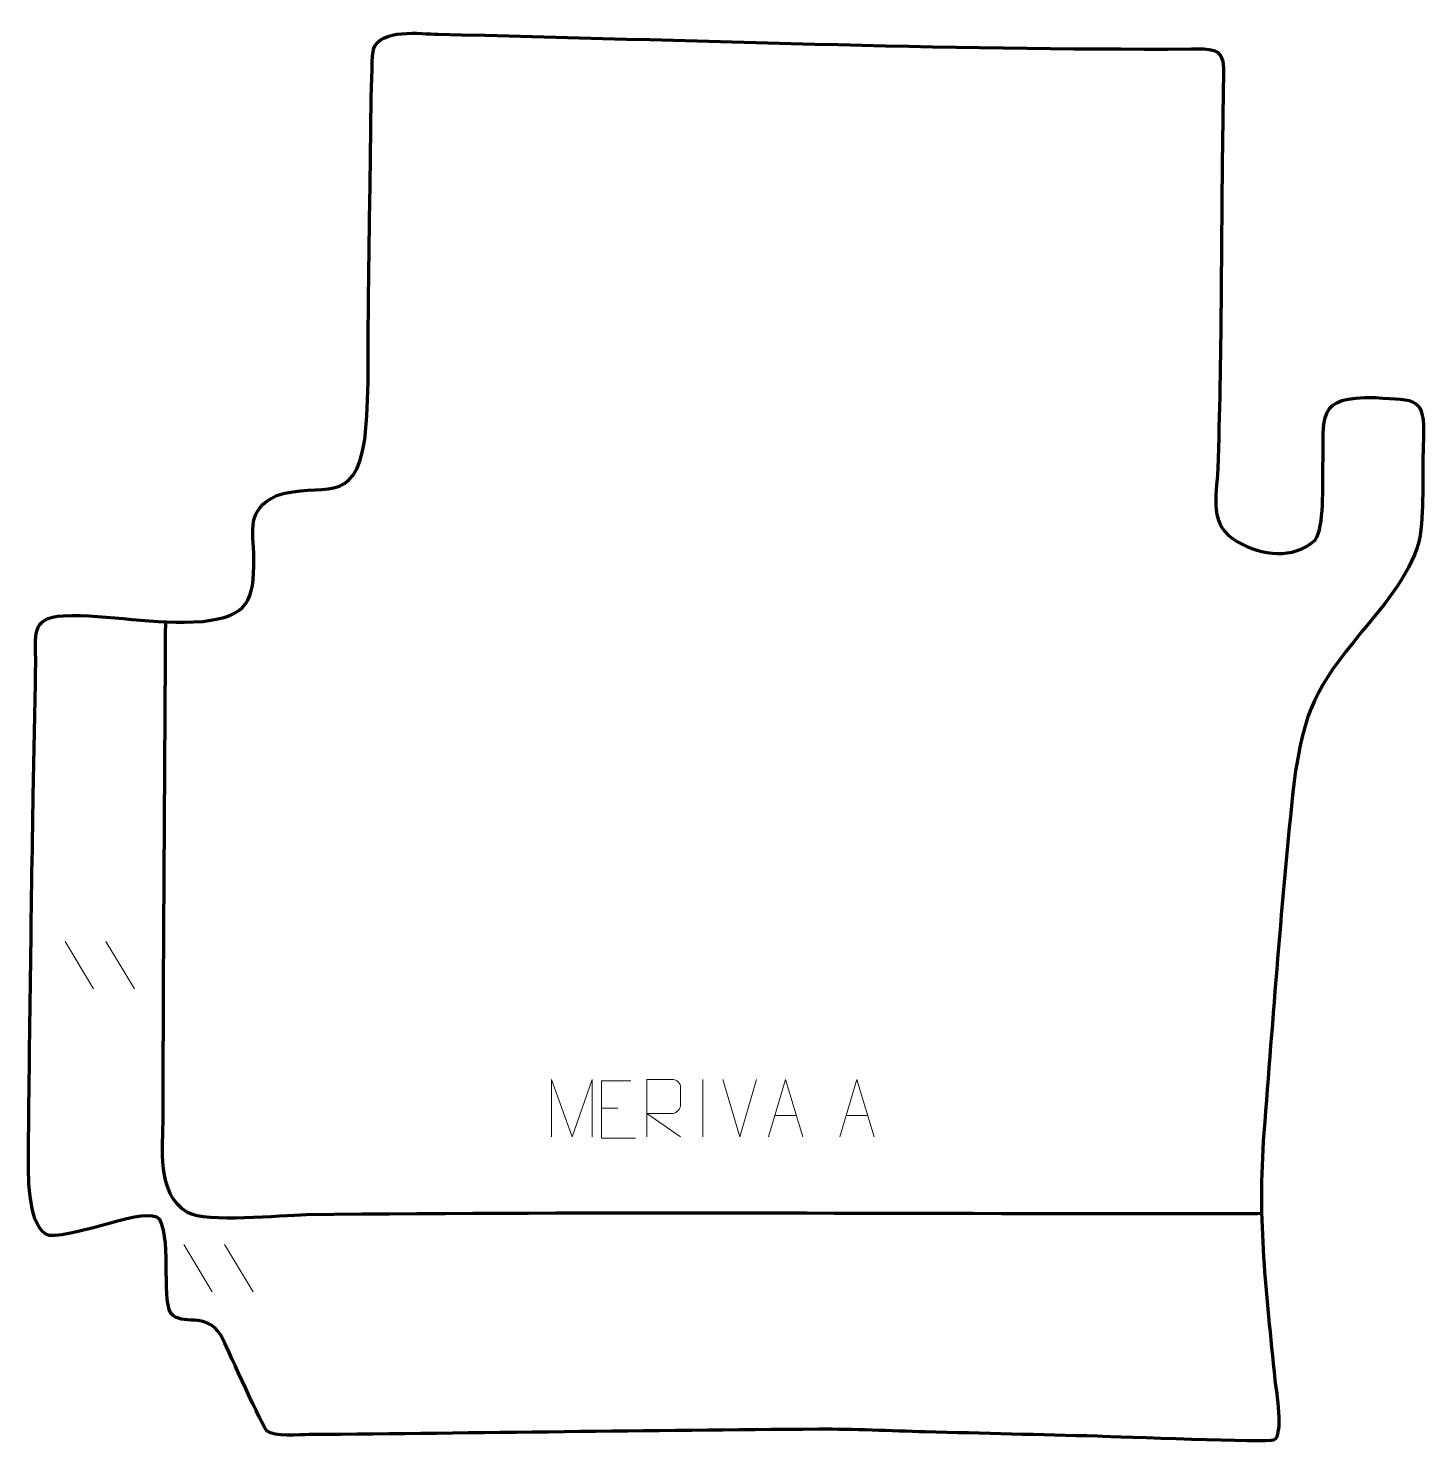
# Model space of a CAD drawing. Header units: millimetres. Extents: x 937 to 1544, y 174 to 789.
import ezdxf

# ---------------------------------------------------------------- set-up
doc = ezdxf.new("R2010")
doc.units = ezdxf.units.MM
doc.header["$MEASUREMENT"] = 0
doc.layers.add('layer 2', color=7, linetype='Continuous')
doc.layers.add('layer 3', color=7, linetype='Continuous')

msp = doc.modelspace()

# ---------------------------------------------------------------- linework, layer by layer
at = {"layer": 'layer 2', "color": 140, "lineweight": 158}
msp.add_open_spline([(1473.2678, 273.2557), (1463.7565, 273.2424), (1454.2452, 273.229), (1444.7339, 273.2157), (1444.7339, 273.2157), (1315.7802, 273.0346), (1186.5212, 274.1404), (1057.6351, 272.7294), (1057.6351, 272.7294), (1046.4178, 272.5104), (1014.4679, 268.9973), (1005.9765, 273.8036), (1005.9765, 273.8036), (992.1728, 282.5406), (995.4737, 301.6439), (995.4799, 315.6079), (995.4799, 315.6079), (995.5085, 379.0591), (996.0896, 442.5303), (996.4286, 505.9841), (996.4286, 505.9841), (996.4635, 512.4968), (996.4983, 519.0095), (996.5331, 525.5222), (996.5331, 525.5222), (996.5331, 525.5222), (996.5572, 530.031), (996.5572, 530.031)], degree=3, knots=[0, 0, 0, 0, 0.125, 0.125, 0.125, 0.125, 0.25, 0.25, 0.25, 0.25, 0.375, 0.375, 0.375, 0.375, 0.5, 0.5, 0.5, 0.5, 0.625, 0.625, 0.625, 0.625, 0.75, 0.75, 0.75, 0.75, 1, 1, 1, 1], dxfattribs=at)
at = {"layer": 'layer 3', "color": 242, "lineweight": 158}
msp.add_open_spline([(1401.8754, 176.4685), (1410.8248, 176.2186), (1476.2017, 173.6649), (1478.4583, 174.7471), (1478.4583, 174.7471), (1482.9487, 176.9005), (1479.5288, 195.993), (1479.0466, 200.9579), (1479.0466, 200.9579), (1475.1993, 239.4302), (1471.2482, 269.2685), (1474.2431, 308.4306), (1474.2431, 308.4306), (1478.1635, 358.8408), (1481.8934, 409.7112), (1487.2192, 459.9728), (1487.2192, 459.9728), (1491.5876, 492.4533), (1496.8587, 501.9762), (1516.9019, 526.3458), (1516.9019, 526.3458), (1526.4148, 537.9121), (1539.6736, 553.1794), (1542.1731, 568.1156), (1542.1731, 568.1156), (1543.9902, 581.2662), (1543.0707, 596.3196), (1543.609, 609.8778), (1543.609, 609.8778), (1544.187, 628.5365), (1540.7712, 627.0057), (1522.7664, 628.0583), (1522.7664, 628.0583), (1496.421, 628.6351), (1500.5936, 620.422), (1499.8826, 597.9297), (1499.8826, 597.9297), (1499.7219, 590.4582), (1500.6335, 571.8458), (1496.5295, 566.1346), (1496.5295, 566.1346), (1486.7932, 557.4592), (1473.3916, 559.512), (1462.7859, 565.3943), (1462.7859, 565.3943), (1449.9342, 572.5223), (1453.7104, 584.6723), (1454.165, 597.1922), (1454.165, 597.1922), (1455.8298, 644.9652), (1455.6025, 693.4434), (1456.2509, 741.3238), (1456.2509, 741.3238), (1456.3866, 751.3425), (1456.5502, 761.3679), (1456.6579, 771.3859), (1456.6579, 771.3859), (1456.757, 780.6016), (1450.0482, 779.7126), (1442.7342, 779.6782), (1442.7342, 779.6782), (1333.5397, 779.1932), (1224.2121, 783.6696), (1115.0376, 786.0711), (1115.0376, 786.0711), (1107.6166, 786.2344), (1089.7188, 788.6544), (1086.9182, 779.519), (1086.9182, 779.519), (1085.915, 776.2468), (1085.6877, 732.9866), (1085.5654, 725.7716), (1085.5654, 725.7716), (1085.2344, 706.2543), (1084.9428, 686.7381), (1084.7389, 667.2191), (1084.7389, 667.2191), (1084.5557, 649.2223), (1085.1441, 627.4092), (1083.1148, 609.8441), (1083.1148, 609.8441), (1078.7956, 580.0005), (1064.4956, 591.9481), (1044.7411, 585.4444), (1044.7411, 585.4444), (1031.5575, 579.0978), (1034.7145, 571.0152), (1034.9013, 558.1251), (1034.9013, 558.1251), (1035.1679, 539.728), (1032.2188, 532.9463), (1012.6809, 530.7804), (1012.6809, 530.7804), (991.4129, 529.0781), (972.0682, 534.045), (951.9442, 533.1968), (951.9442, 533.1968), (937.4859, 532.5874), (940.1529, 524.2174), (940.0377, 512.4536), (940.0377, 512.4536), (939.8566, 493.961), (939.2326, 475.1846), (938.9413, 456.6335), (938.9413, 456.6335), (938.1059, 403.2432), (937.3648, 349.7668), (936.8383, 296.3739), (936.8383, 296.3739), (936.7907, 288.8915), (936.852, 265.8771), (946.0795, 263.7765), (946.0795, 263.7765), (958.0088, 262.7373), (988.7599, 276.9435), (993.9407, 270.733), (993.9407, 270.733), (999.5136, 260.3167), (994.1446, 233.3706), (999.7669, 228.9851), (999.7669, 228.9851), (1005.5242, 224.4942), (1015.5493, 231.1753), (1021.6867, 218.1428), (1021.6867, 218.1428), (1023.9799, 213.2701), (1038.8842, 180.3163), (1040.5882, 178.8151), (1040.5882, 178.8151), (1043.7261, 176.0505), (1055.0008, 177.1299), (1058.9793, 177.1655), (1058.9793, 177.1655), (1132.8499, 177.8289), (1206.7853, 178.9933), (1280.6378, 179.4994), (1280.6378, 179.4994), (1295.6077, 179.602), (1311.9306, 178.7641), (1327.038, 178.3786), (1327.038, 178.3786), (1351.9838, 177.7419), (1376.9296, 177.1052), (1401.8754, 176.4685)], degree=3, knots=[0, 0, 0, 0, 0.02702703, 0.02702703, 0.02702703, 0.02702703, 0.05405405, 0.05405405, 0.05405405, 0.05405405, 0.08108108, 0.08108108, 0.08108108, 0.08108108, 0.10810811, 0.10810811, 0.10810811, 0.10810811, 0.13513514, 0.13513514, 0.13513514, 0.13513514, 0.16216216, 0.16216216, 0.16216216, 0.16216216, 0.18918919, 0.18918919, 0.18918919, 0.18918919, 0.21621622, 0.21621622, 0.21621622, 0.21621622, 0.24324324, 0.24324324, 0.24324324, 0.24324324, 0.27027027, 0.27027027, 0.27027027, 0.27027027, 0.2972973, 0.2972973, 0.2972973, 0.2972973, 0.32432432, 0.32432432, 0.32432432, 0.32432432, 0.35135135, 0.35135135, 0.35135135, 0.35135135, 0.37837838, 0.37837838, 0.37837838, 0.37837838, 0.40540541, 0.40540541, 0.40540541, 0.40540541, 0.43243243, 0.43243243, 0.43243243, 0.43243243, 0.45945946, 0.45945946, 0.45945946, 0.45945946, 0.48648649, 0.48648649, 0.48648649, 0.48648649, 0.51351351, 0.51351351, 0.51351351, 0.51351351, 0.54054054, 0.54054054, 0.54054054, 0.54054054, 0.56756757, 0.56756757, 0.56756757, 0.56756757, 0.59459459, 0.59459459, 0.59459459, 0.59459459, 0.62162162, 0.62162162, 0.62162162, 0.62162162, 0.64864865, 0.64864865, 0.64864865, 0.64864865, 0.67567568, 0.67567568, 0.67567568, 0.67567568, 0.7027027, 0.7027027, 0.7027027, 0.7027027, 0.72972973, 0.72972973, 0.72972973, 0.72972973, 0.75675676, 0.75675676, 0.75675676, 0.75675676, 0.78378378, 0.78378378, 0.78378378, 0.78378378, 0.81081081, 0.81081081, 0.81081081, 0.81081081, 0.83783784, 0.83783784, 0.83783784, 0.83783784, 0.86486486, 0.86486486, 0.86486486, 0.86486486, 0.89189189, 0.89189189, 0.89189189, 0.89189189, 0.91891892, 0.91891892, 0.91891892, 0.91891892, 0.94594595, 0.94594595, 0.94594595, 0.94594595, 1, 1, 1, 1], dxfattribs=at)
at = {"layer": 'layer 3', "color": 250, "lineweight": 9}
for points in [[(952.8624, 391.564), (952.8624, 391.564), (965.2267, 371.0197), (965.2267, 371.0197)], [(970.5923, 391.564), (970.5923, 391.564), (982.9566, 371.0197), (982.9566, 371.0197)], [(1230.2165, 331.6482), (1230.2165, 331.6482), (1230.2165, 306.6741), (1230.2165, 306.6741)], [(1246.2165, 306.6843), (1246.2165, 306.6843), (1238.8947, 331.6379), (1238.8947, 331.6379)], [(1253.5384, 331.6379), (1253.5384, 331.6379), (1246.2166, 306.6843), (1246.2166, 306.6843)], [(1186.0484, 319.1611), (1186.0484, 319.1611), (1193.2165, 319.1611), (1193.2165, 319.1611)], [(1261.4686, 315.9338), (1261.4686, 315.9338), (1270.9643, 315.9338), (1270.9643, 315.9338)], [(1292.4685, 315.9338), (1292.4685, 315.9338), (1301.9642, 315.9338), (1301.9642, 315.9338)], [(1004.459, 259.8014), (1004.459, 259.8014), (1016.8233, 239.2571), (1016.8233, 239.2571)], [(1022.1889, 259.8014), (1022.1889, 259.8014), (1034.5532, 239.2571), (1034.5532, 239.2571)]]:
    msp.add_open_spline(points, degree=3, dxfattribs=at)
for points, knots in [([(1164.374, 306.6822), (1164.374, 306.6822), (1164.374, 331.6401), (1164.374, 331.6401), (1164.374, 331.6401), (1164.374, 331.6401), (1173.2991, 306.6822), (1173.2991, 306.6822), (1173.2991, 306.6822), (1173.2991, 306.6822), (1182.059, 331.6396), (1182.059, 331.6396), (1182.059, 331.6396), (1182.059, 331.6396), (1182.059, 306.6822), (1182.059, 306.6822)], [0, 0, 0, 0, 0.2, 0.2, 0.2, 0.2, 0.4, 0.4, 0.4, 0.4, 0.6, 0.6, 0.6, 0.6, 1, 1, 1, 1]), ([(1198.9223, 331.0408), (1198.9223, 331.0408), (1186.0484, 331.0408), (1186.0484, 331.0408), (1186.0484, 331.0408), (1186.0484, 331.0408), (1186.0484, 306.0872), (1186.0484, 306.0872), (1186.0484, 306.0872), (1186.0484, 306.0872), (1200.9142, 306.0872), (1200.9142, 306.0872)], [0, 0, 0, 0, 0.25, 0.25, 0.25, 0.25, 0.5, 0.5, 0.5, 0.5, 1, 1, 1, 1]), ([(1205.8845, 306.6844), (1205.8845, 306.6844), (1205.8845, 331.6379), (1205.8845, 331.6379), (1205.8845, 331.6379), (1209.4793, 331.6379), (1213.0748, 331.6379), (1216.67, 331.6379), (1216.67, 331.6379), (1218.9953, 331.6002), (1220.5526, 330.1102), (1220.5485, 327.7438), (1220.5485, 327.7438), (1220.5481, 325.7083), (1220.5481, 322.6489), (1220.5485, 320.6129), (1220.5485, 320.6129), (1220.542, 318.7374), (1218.7297, 316.7956), (1216.7202, 316.7765), (1216.7202, 316.7765), (1216.7202, 316.7765), (1205.8845, 316.7765), (1205.8845, 316.7765), (1205.8845, 316.7765), (1205.8845, 316.7765), (1220.5392, 306.6844), (1220.5392, 306.6844)], [0, 0, 0, 0, 0.125, 0.125, 0.125, 0.125, 0.25, 0.25, 0.25, 0.25, 0.375, 0.375, 0.375, 0.375, 0.5, 0.5, 0.5, 0.5, 0.625, 0.625, 0.625, 0.625, 0.75, 0.75, 0.75, 0.75, 1, 1, 1, 1]), ([(1258.746, 306.6844), (1258.746, 306.6844), (1266.117, 331.6379), (1266.117, 331.6379), (1266.117, 331.6379), (1266.117, 331.6379), (1273.6869, 306.6844), (1273.6869, 306.6844)], [0, 0, 0, 0, 0.33333333, 0.33333333, 0.33333333, 0.33333333, 1, 1, 1, 1]), ([(1289.7459, 306.6844), (1289.7459, 306.6844), (1297.1169, 331.6379), (1297.1169, 331.6379), (1297.1169, 331.6379), (1297.1169, 331.6379), (1304.6868, 306.6844), (1304.6868, 306.6844)], [0, 0, 0, 0, 0.33333333, 0.33333333, 0.33333333, 0.33333333, 1, 1, 1, 1])]:
    msp.add_open_spline(points, degree=3, knots=knots, dxfattribs=at)

doc.saveas('drawing.dxf')
